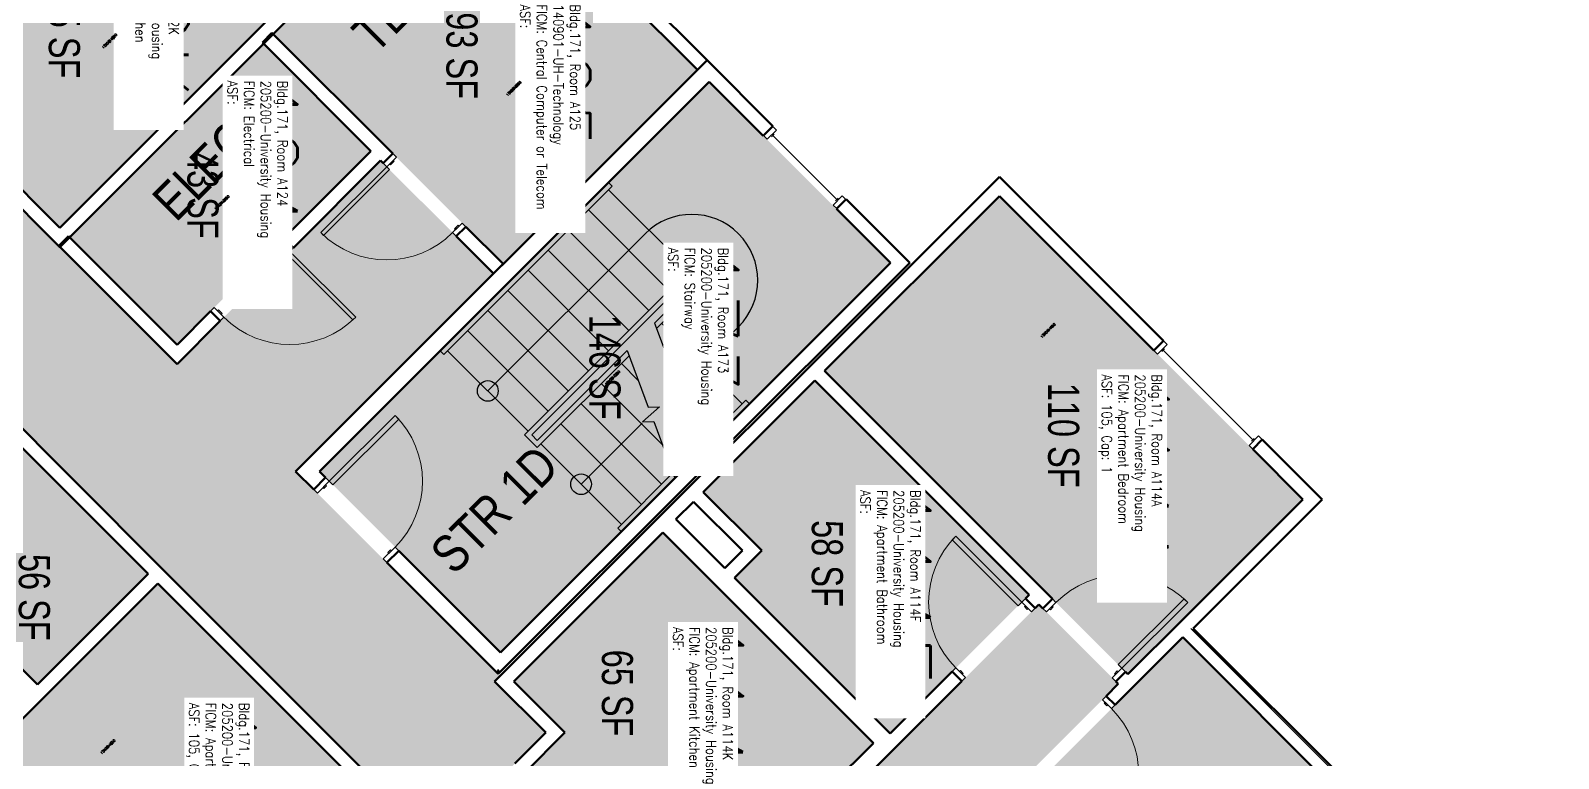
# Model space of a CAD drawing. Header units: inches. Extents: x 88 to 3257, y -489 to 2081.
# Drawn here: x 2665 to 3256, y 1343 to 1625 of the extents above; entities that cross this region are included whole.
import ezdxf
from ezdxf.enums import TextEntityAlignment as Align

# ---------------------------------------------------------------- set-up
doc = ezdxf.new("R2010")
doc.units = ezdxf.units.IN
doc.header["$LTSCALE"] = 48
doc.header["$MEASUREMENT"] = 0
for name, color, linetype in [('A-AREA-IDEN', 1, 'Continuous'), ('A-DOOR', 2, 'Continuous'), ('A-FLOR', 3, 'Continuous'), ('A-GLAZ', 1, 'Continuous'), ('A-IDEN-ICON', 4, 'Continuous'), ('A-IDEN-RNUM', 7, 'Continuous'), ('A-IDEN-SNUM', 4, 'Continuous'), ('A-IDEN-VNUM', 4, 'Continuous'), ('A-WALL', 5, 'Continuous'), ('AREA-TEXT', 3, 'Continuous'), ('Rooms-Category-Color', 7, 'Continuous'), ('Rooms-College-Color', 7, 'Continuous'), ('Rooms-Department-Color', 7, 'Continuous'), ('Rooms-Division-Color', 7, 'Continuous'), ('Rooms-Information', 7, 'Continuous')]:
    doc.layers.add(name, color=color, linetype=linetype)
doc.styles.add('AREA', font='arial.ttf', dxfattribs={"width": 0.75, "height": 12})
doc.styles.add('DIMS', font='ARIALN.TTF')
doc.styles.add('ROOMSNUMBER', font='txt.shx', dxfattribs={"height": 0.03})
doc.styles.add('ROOMVNUMBER', font='simplex.shx', dxfattribs={"width": 0.85})
doc.styles.get("Standard").update_dxf_attribs({"font": 'ARIALN.TTF'})
doc.dimstyles.new('NBA 2004', dxfattribs={"dimscale": 128, "dimtxt": 0.125, "dimasz": 0.09375, "dimexe": 0.125, "dimexo": 0.125, "dimgap": 0.0625, "dimtad": 1, "dimdec": 3, "dimzin": 3, "dimdsep": 46, "dimlunit": 4, "dimtxsty": 'DIMS', "dimblk": 'ARCHTICK', "dimcen": 0.09375, "dimdle": 0.125, "dimclrd": 256, "dimclre": 256, "dimclrt": 2, "dimadec": 0, "dimazin": 0, "dimtfac": 0.75, "dimtdec": 3, "dimtmove": 2, "dimatfit": 2, "dimfxl": 0.125, "dimfrac": 2, "dimtolj": 1, "dimtzin": 0, "dimlwd": -1, "dimlwe": -1, "dimarcsym": 0})

# ---------------------------------------------------------------- blocks, each defined once
blk = doc.blocks.new('_ArchTick')
at = {"color": 0, "linetype": 'ByBlock', "const_width": 0.15}
blk.add_lwpolyline([(-0.5, -0.5), (0.5, 0.5)], dxfattribs=at)
blk = doc.blocks.new('CPELECT')
blk.add_lwpolyline([(0.0623, 0.0629, 0, 0.03, 0), (0.0105, -0.0168, 0.03, 0.03, 0), (-0.0105, 0.0068, 0.03, 0, 0), (-0.0623, -0.0729, 0.03, 0, 0)], format="xyseb")

msp = doc.modelspace()

# ---------------------------------------------------------------- hatches: boundary and pattern name
at = {"layer": 'Rooms-Category-Color', "true_color": 0xadadad}
for points in [[(2825.64, 1314.18), (2822.11, 1310.65), (2545.79, 1586.97), (2528.11, 1569.3), (2469.9, 1627.51), (2487.57, 1645.19), (2362.75, 1770.01), (2309.57, 1770.01), (2293.9, 1754.29), (2241.16, 1807.03), (2325.87, 1891.74), (2551.65, 1665.96), (2569.33, 1683.63), (2627.54, 1625.42), (2613.58, 1611.46), (2609.87, 1607.74), (2722.04, 1495.57), (2800.71, 1574.23), (2844.38, 1530.56), (2767.88, 1454.06), (2846.2, 1375.75), (2846.9, 1375.04), (2844.74, 1372.87), (2864.54, 1353.07), (2825.73, 1314.27)], [(2796.99, 1577.94), (2722.04, 1502.99), (2680.5, 1544.53), (2755.45, 1619.49)], [(2847.08, 1384.05), (2997.74, 1534.71), (2927.73, 1604.72), (2777.08, 1454.06)]]:
    msp.add_hatch(color=253, dxfattribs=at).paths.add_polyline_path(points)
at = {"layer": 'Rooms-Category-Color', "true_color": 0x728ef3}
for points in [[(2617.29, 1607.74), (2709.3, 1699.76), (2758.9, 1650.16), (2748.56, 1639.82), (2758.46, 1629.92), (2676.79, 1548.25)], [(2972.19, 1492.9), (3089.49, 1375.61), (3157.1, 1443.23), (3039.81, 1560.52)], [(2630.91, 1494.42), (2710.92, 1414.42), (2668.14, 1371.64), (2644.1, 1395.68), (2632.61, 1384.19), (2576.64, 1440.15)], [(2968.48, 1489.19), (2925.36, 1446.07), (2947.99, 1423.44), (2937.46, 1412.91), (2997.65, 1352.72), (3051.3, 1406.37)], [(2991.04, 1348.94), (2933.5, 1291.4), (2852.09, 1372.8), (2909.63, 1430.34)], [(2714.63, 1410.7), (2798.6, 1326.73), (2709.68, 1237.82), (2625.71, 1321.78)], [(3049.55, 1102.51), (3135.27, 1188.23), (3018.69, 1304.81), (3085.79, 1371.91), (3055.03, 1402.67), (2979.8, 1327.44), (2974.67, 1332.57), (2933.5, 1291.4), (2871.89, 1353), (2827.23, 1308.35), (2893.52, 1242.05), (2835.12, 1182.76), (2865.88, 1152), (2932.96, 1219.09)], [(3110.7, 1389.93), (3249.29, 1251.34), (3164.44, 1166.49), (3025.85, 1305.08)]]:
    msp.add_hatch(color=171, dxfattribs=at).paths.add_polyline_path(points)
at = {"layer": 'Rooms-Category-Color', "true_color": 0xe3c5e1}
msp.add_hatch(color=254, dxfattribs=at).paths.add_polyline_path([(2923.14, 1609.31), (2848.09, 1534.27), (2759.16, 1623.2), (2834.21, 1698.24)])
at = {"layer": 'Rooms-College-Color', "true_color": 0xadadad}
for points in [[(2825.64, 1314.18), (2822.11, 1310.65), (2545.79, 1586.97), (2528.11, 1569.3), (2469.9, 1627.51), (2487.57, 1645.19), (2362.75, 1770.01), (2309.57, 1770.01), (2293.9, 1754.29), (2241.16, 1807.03), (2325.87, 1891.74), (2551.65, 1665.96), (2569.33, 1683.63), (2627.54, 1625.42), (2613.58, 1611.46), (2609.87, 1607.74), (2722.04, 1495.57), (2800.71, 1574.23), (2844.38, 1530.56), (2767.88, 1454.06), (2846.2, 1375.75), (2846.9, 1375.04), (2844.74, 1372.87), (2864.54, 1353.07), (2825.73, 1314.27)], [(2617.29, 1607.74), (2709.3, 1699.76), (2758.9, 1650.16), (2748.56, 1639.82), (2758.46, 1629.92), (2676.79, 1548.25)], [(2923.14, 1609.31), (2848.09, 1534.27), (2759.16, 1623.2), (2834.21, 1698.24)], [(2796.99, 1577.94), (2722.04, 1502.99), (2680.5, 1544.53), (2755.45, 1619.49)], [(2847.08, 1384.05), (2997.74, 1534.71), (2927.73, 1604.72), (2777.08, 1454.06)], [(2972.19, 1492.9), (3089.49, 1375.61), (3157.1, 1443.23), (3039.81, 1560.52)], [(2630.91, 1494.42), (2710.92, 1414.42), (2668.14, 1371.64), (2644.1, 1395.68), (2632.61, 1384.19), (2576.64, 1440.15)], [(2968.48, 1489.19), (2925.36, 1446.07), (2947.99, 1423.44), (2937.46, 1412.91), (2997.65, 1352.72), (3051.3, 1406.37)], [(2991.04, 1348.94), (2933.5, 1291.4), (2852.09, 1372.8), (2909.63, 1430.34)], [(2714.63, 1410.7), (2798.6, 1326.73), (2709.68, 1237.82), (2625.71, 1321.78)], [(3049.55, 1102.51), (3135.27, 1188.23), (3018.69, 1304.81), (3085.79, 1371.91), (3055.03, 1402.67), (2979.8, 1327.44), (2974.67, 1332.57), (2933.5, 1291.4), (2871.89, 1353), (2827.23, 1308.35), (2893.52, 1242.05), (2835.12, 1182.76), (2865.88, 1152), (2932.96, 1219.09)], [(3110.7, 1389.93), (3249.29, 1251.34), (3164.44, 1166.49), (3025.85, 1305.08)]]:
    msp.add_hatch(color=253, dxfattribs=at).paths.add_polyline_path(points)
at = {"layer": 'Rooms-Department-Color', "true_color": 0xacacac}
for points in [[(2825.64, 1314.18), (2822.11, 1310.65), (2545.79, 1586.97), (2528.11, 1569.3), (2469.9, 1627.51), (2487.57, 1645.19), (2362.75, 1770.01), (2309.57, 1770.01), (2293.9, 1754.29), (2241.16, 1807.03), (2325.87, 1891.74), (2551.65, 1665.96), (2569.33, 1683.63), (2627.54, 1625.42), (2613.58, 1611.46), (2609.87, 1607.74), (2722.04, 1495.57), (2800.71, 1574.23), (2844.38, 1530.56), (2767.88, 1454.06), (2846.2, 1375.75), (2846.9, 1375.04), (2844.74, 1372.87), (2864.54, 1353.07), (2825.73, 1314.27)], [(2796.99, 1577.94), (2722.04, 1502.99), (2680.5, 1544.53), (2755.45, 1619.49)], [(2847.08, 1384.05), (2997.74, 1534.71), (2927.73, 1604.72), (2777.08, 1454.06)]]:
    msp.add_hatch(color=253, dxfattribs=at).paths.add_polyline_path(points)
at = {"layer": 'Rooms-Department-Color', "true_color": 0x604aed}
for points in [[(2617.29, 1607.74), (2709.3, 1699.76), (2758.9, 1650.16), (2748.56, 1639.82), (2758.46, 1629.92), (2676.79, 1548.25)], [(2923.14, 1609.31), (2848.09, 1534.27), (2759.16, 1623.2), (2834.21, 1698.24)], [(2972.19, 1492.9), (3089.49, 1375.61), (3157.1, 1443.23), (3039.81, 1560.52)], [(2630.91, 1494.42), (2710.92, 1414.42), (2668.14, 1371.64), (2644.1, 1395.68), (2632.61, 1384.19), (2576.64, 1440.15)], [(2968.48, 1489.19), (2925.36, 1446.07), (2947.99, 1423.44), (2937.46, 1412.91), (2997.65, 1352.72), (3051.3, 1406.37)], [(2991.04, 1348.94), (2933.5, 1291.4), (2852.09, 1372.8), (2909.63, 1430.34)], [(2714.63, 1410.7), (2798.6, 1326.73), (2709.68, 1237.82), (2625.71, 1321.78)], [(3049.55, 1102.51), (3135.27, 1188.23), (3018.69, 1304.81), (3085.79, 1371.91), (3055.03, 1402.67), (2979.8, 1327.44), (2974.67, 1332.57), (2933.5, 1291.4), (2871.89, 1353), (2827.23, 1308.35), (2893.52, 1242.05), (2835.12, 1182.76), (2865.88, 1152), (2932.96, 1219.09)], [(3110.7, 1389.93), (3249.29, 1251.34), (3164.44, 1166.49), (3025.85, 1305.08)]]:
    msp.add_hatch(color=173, dxfattribs=at).paths.add_polyline_path(points)
at = {"layer": 'Rooms-Division-Color', "true_color": 0xadadad}
for points in [[(2825.64, 1314.18), (2822.11, 1310.65), (2545.79, 1586.97), (2528.11, 1569.3), (2469.9, 1627.51), (2487.57, 1645.19), (2362.75, 1770.01), (2309.57, 1770.01), (2293.9, 1754.29), (2241.16, 1807.03), (2325.87, 1891.74), (2551.65, 1665.96), (2569.33, 1683.63), (2627.54, 1625.42), (2613.58, 1611.46), (2609.87, 1607.74), (2722.04, 1495.57), (2800.71, 1574.23), (2844.38, 1530.56), (2767.88, 1454.06), (2846.2, 1375.75), (2846.9, 1375.04), (2844.74, 1372.87), (2864.54, 1353.07), (2825.73, 1314.27)], [(2796.99, 1577.94), (2722.04, 1502.99), (2680.5, 1544.53), (2755.45, 1619.49)], [(2847.08, 1384.05), (2997.74, 1534.71), (2927.73, 1604.72), (2777.08, 1454.06)]]:
    msp.add_hatch(color=253, dxfattribs=at).paths.add_polyline_path(points)
at = {"layer": 'Rooms-Division-Color', "true_color": 0x604aed}
for points in [[(2617.29, 1607.74), (2709.3, 1699.76), (2758.9, 1650.16), (2748.56, 1639.82), (2758.46, 1629.92), (2676.79, 1548.25)], [(2923.14, 1609.31), (2848.09, 1534.27), (2759.16, 1623.2), (2834.21, 1698.24)], [(2972.19, 1492.9), (3089.49, 1375.61), (3157.1, 1443.23), (3039.81, 1560.52)], [(2630.91, 1494.42), (2710.92, 1414.42), (2668.14, 1371.64), (2644.1, 1395.68), (2632.61, 1384.19), (2576.64, 1440.15)], [(2968.48, 1489.19), (2925.36, 1446.07), (2947.99, 1423.44), (2937.46, 1412.91), (2997.65, 1352.72), (3051.3, 1406.37)], [(2991.04, 1348.94), (2933.5, 1291.4), (2852.09, 1372.8), (2909.63, 1430.34)], [(2714.63, 1410.7), (2798.6, 1326.73), (2709.68, 1237.82), (2625.71, 1321.78)], [(3049.55, 1102.51), (3135.27, 1188.23), (3018.69, 1304.81), (3085.79, 1371.91), (3055.03, 1402.67), (2979.8, 1327.44), (2974.67, 1332.57), (2933.5, 1291.4), (2871.89, 1353), (2827.23, 1308.35), (2893.52, 1242.05), (2835.12, 1182.76), (2865.88, 1152), (2932.96, 1219.09)], [(3110.7, 1389.93), (3249.29, 1251.34), (3164.44, 1166.49), (3025.85, 1305.08)]]:
    msp.add_hatch(color=173, dxfattribs=at).paths.add_polyline_path(points)

# ---------------------------------------------------------------- linework, layer by layer
at = {"layer": 'A-DOOR', "linetype": 'Continuous', "lineweight": 18}
for p, q in [((2805.39, 1576.97), (2801.68, 1573.26)), ((2805.39, 1576.97), (2801.68, 1573.26)), ((2806.81, 1575.56), (2805.39, 1576.97)), ((2806.81, 1575.56), (2805.39, 1576.97)), ((2777.64, 1546.39), (2803.09, 1571.84)), ((2777.64, 1546.39), (2803.09, 1571.84)), ((2804.15, 1570.78), (2778.7, 1545.33)), ((2804.15, 1570.78), (2778.7, 1545.33)), ((2801.68, 1573.26), (2803.09, 1571.84)), ((2801.68, 1573.26), (2803.09, 1571.84)), ((2803.09, 1571.84), (2806.81, 1575.56)), ((2803.09, 1571.84), (2806.81, 1575.56)), ((2803.09, 1571.84), (2804.15, 1570.78)), ((2803.09, 1571.84), (2804.15, 1570.78)), ((2804.15, 1572.9), (2805.57, 1574.32)), ((2804.15, 1572.9), (2805.57, 1574.32)), ((2804.51, 1572.55), (2804.15, 1572.9)), ((2804.51, 1572.55), (2804.15, 1572.9)), ((2805.92, 1573.97), (2804.51, 1572.55)), ((2805.92, 1573.97), (2804.51, 1572.55)), ((2805.57, 1574.32), (2805.92, 1573.97)), ((2805.57, 1574.32), (2805.92, 1573.97)), ((2828.55, 1546.39), (2832.26, 1550.1)), ((2828.55, 1546.39), (2832.26, 1550.1)), ((2830.67, 1549.22), (2829.26, 1547.8)), ((2830.67, 1549.22), (2829.26, 1547.8)), ((2829.26, 1547.8), (2829.61, 1547.45)), ((2829.26, 1547.8), (2829.61, 1547.45)), ((2829.61, 1547.45), (2831.02, 1548.86)), ((2829.61, 1547.45), (2831.02, 1548.86)), ((2833.68, 1548.69), (2829.96, 1544.97)), ((2833.68, 1548.69), (2829.96, 1544.97)), ((2831.02, 1548.86), (2830.67, 1549.22)), ((2831.02, 1548.86), (2830.67, 1549.22)), ((2832.26, 1550.1), (2833.68, 1548.69)), ((2832.26, 1550.1), (2833.68, 1548.69)), ((2761.91, 1542.85), (2763.32, 1544.27)), ((2761.91, 1542.85), (2763.32, 1544.27)), ((2765.62, 1539.14), (2761.91, 1542.85)), ((2765.62, 1539.14), (2761.91, 1542.85)), ((2763.14, 1541.62), (2762.79, 1541.26)), ((2763.14, 1541.62), (2762.79, 1541.26)), ((2762.79, 1541.26), (2764.21, 1539.85)), ((2762.79, 1541.26), (2764.21, 1539.85)), ((2764.56, 1540.2), (2763.14, 1541.62)), ((2764.56, 1540.2), (2763.14, 1541.62)), ((2763.32, 1544.27), (2767.03, 1540.56)), ((2763.32, 1544.27), (2767.03, 1540.56)), ((2778.7, 1545.33), (2777.64, 1546.39)), ((2778.7, 1545.33), (2777.64, 1546.39)), ((2829.96, 1544.97), (2828.55, 1546.39)), ((2829.96, 1544.97), (2828.55, 1546.39)), ((2764.21, 1539.85), (2764.56, 1540.2)), ((2764.21, 1539.85), (2764.56, 1540.2)), ((2765.62, 1539.14), (2764.56, 1538.08)), ((2765.62, 1539.14), (2764.56, 1538.08)), ((2764.56, 1538.08), (2790.01, 1512.63)), ((2764.56, 1538.08), (2790.01, 1512.63)), ((2767.03, 1540.56), (2765.62, 1539.14)), ((2767.03, 1540.56), (2765.62, 1539.14)), ((2791.08, 1513.69), (2765.62, 1539.14)), ((2791.08, 1513.69), (2765.62, 1539.14)), ((2736.45, 1517.4), (2735.04, 1515.98)), ((2736.45, 1517.4), (2735.04, 1515.98)), ((2740.16, 1513.69), (2736.45, 1517.4)), ((2740.16, 1513.69), (2736.45, 1517.4)), ((2735.04, 1515.98), (2738.75, 1512.27)), ((2735.04, 1515.98), (2738.75, 1512.27)), ((2737.69, 1516.16), (2738.04, 1516.52)), ((2737.69, 1516.16), (2738.04, 1516.52)), ((2739.1, 1514.75), (2737.69, 1516.16)), ((2739.1, 1514.75), (2737.69, 1516.16)), ((2738.04, 1516.52), (2739.46, 1515.1)), ((2738.04, 1516.52), (2739.46, 1515.1)), ((2738.75, 1512.27), (2740.16, 1513.69)), ((2738.75, 1512.27), (2740.16, 1513.69)), ((2739.46, 1515.1), (2739.1, 1514.75)), ((2739.46, 1515.1), (2739.1, 1514.75)), ((2790.01, 1512.63), (2791.08, 1513.69)), ((2790.01, 1512.63), (2791.08, 1513.69))]:
    msp.add_line(p, q, dxfattribs=at)
for points in [[(2780.88, 1450.26), (2782.29, 1448.84), (2807.75, 1474.3), (2806.33, 1475.71)], [(2780.88, 1450.26), (2782.29, 1448.84), (2807.75, 1474.3), (2806.33, 1475.71)], [(2776.28, 1445.66), (2774.87, 1447.08), (2779.46, 1451.67), (2780.88, 1450.26)], [(2776.28, 1445.66), (2774.87, 1447.08), (2779.46, 1451.67), (2780.88, 1450.26)], [(2778.4, 1447.78), (2778.76, 1447.43), (2779.82, 1448.49), (2779.46, 1448.84)], [(2778.4, 1447.78), (2778.76, 1447.43), (2779.82, 1448.49), (2779.46, 1448.84)], [(3048.47, 1403.54), (3047.06, 1402.13), (3021.6, 1427.59), (3023.02, 1429)], [(3048.47, 1403.54), (3047.06, 1402.13), (3021.6, 1427.59), (3023.02, 1429)], [(2801.74, 1420.21), (2803.15, 1418.79), (2807.75, 1423.39), (2806.33, 1424.8)], [(2801.74, 1420.21), (2803.15, 1418.79), (2807.75, 1423.39), (2806.33, 1424.8)], [(2803.86, 1422.33), (2803.5, 1422.68), (2804.57, 1423.74), (2804.92, 1423.39)], [(2803.86, 1422.33), (2803.5, 1422.68), (2804.57, 1423.74), (2804.92, 1423.39)], [(3052.19, 1399.83), (3053.6, 1401.25), (3049.89, 1404.96), (3048.47, 1403.54)], [(3052.19, 1399.83), (3053.6, 1401.25), (3049.89, 1404.96), (3048.47, 1403.54)], [(3050.95, 1401.07), (3050.59, 1400.72), (3049.53, 1401.78), (3049.89, 1402.13)], [(3050.95, 1401.07), (3050.59, 1400.72), (3049.53, 1401.78), (3049.89, 1402.13)], [(3057.97, 1399.71), (3056.55, 1401.12), (3060.27, 1404.83), (3061.68, 1403.42)], [(3057.97, 1399.71), (3056.55, 1401.12), (3060.27, 1404.83), (3061.68, 1403.42)], [(3059.2, 1400.94), (3059.56, 1400.59), (3060.62, 1401.65), (3060.27, 1402.01)], [(3059.2, 1400.94), (3059.56, 1400.59), (3060.62, 1401.65), (3060.27, 1402.01)], [(3087.14, 1377.96), (3085.72, 1379.38), (3111.18, 1404.83), (3112.59, 1403.42)], [(3087.14, 1377.96), (3085.72, 1379.38), (3111.18, 1404.83), (3112.59, 1403.42)], [(3026.73, 1374.38), (3025.32, 1372.96), (3021.6, 1376.67), (3023.02, 1378.09)], [(3026.73, 1374.38), (3025.32, 1372.96), (3021.6, 1376.67), (3023.02, 1378.09)], [(3025.49, 1375.61), (3025.85, 1375.97), (3024.78, 1377.03), (3024.43, 1376.67)], [(3025.49, 1375.61), (3025.85, 1375.97), (3024.78, 1377.03), (3024.43, 1376.67)], [(3083.42, 1374.25), (3084.84, 1372.84), (3088.55, 1376.55), (3087.14, 1377.96)], [(3083.42, 1374.25), (3084.84, 1372.84), (3088.55, 1376.55), (3087.14, 1377.96)], [(3084.66, 1375.49), (3084.31, 1375.84), (3085.37, 1376.9), (3085.72, 1376.55)], [(3084.66, 1375.49), (3084.31, 1375.84), (3085.37, 1376.9), (3085.72, 1376.55)], [(3079.67, 1365.8), (3081.09, 1367.21), (3084.53, 1363.77), (3083.12, 1362.35)], [(3079.67, 1365.8), (3081.09, 1367.21), (3084.53, 1363.77), (3083.12, 1362.35)], [(3080.64, 1364.83), (3080.29, 1364.47), (3081.35, 1363.41), (3081.7, 1363.77)], [(3080.64, 1364.83), (3080.29, 1364.47), (3081.35, 1363.41), (3081.7, 1363.77)]]:
    msp.add_lwpolyline(points, close=True, dxfattribs=at)
at = {"layer": 'A-DOOR', "linetype": 'Continuous', "lineweight": 18, "extrusion": (0, 0, -1)}
for centre, start, end in [((-2803.09, 1571.84), 225, 315), ((-2803.09, 1571.84), 225, 315), ((-3048.47, 1403.54), 315, 45), ((-3048.47, 1403.54), 315, 45), ((-3087.14, 1377.96), 45, 135), ((-3087.14, 1377.96), 45, 135), ((-3057.66, 1336.9), 135, 225), ((-3057.66, 1336.9), 135, 225)]:
    msp.add_arc(centre, 36, start, end, dxfattribs=at)
at = {"layer": 'A-DOOR', "linetype": 'Continuous', "lineweight": 18}
for centre, start, end in [((2765.62, 1539.14), 225, 315), ((2765.62, 1539.14), 225, 315), ((2780.88, 1450.26), 315, 45), ((2780.88, 1450.26), 315, 45)]:
    msp.add_arc(centre, 36, start, end, dxfattribs=at)
at = {"layer": 'A-FLOR'}
for p, q in [((2890.21, 1564.37, 0), (2888.8, 1565.78, 0)), ((2890.21, 1564.37, 0), (2888.8, 1565.78, 0)), ((2825.16, 1499.31, 0), (2890.21, 1564.37, 0)), ((2825.16, 1499.31, 0), (2890.21, 1564.37, 0)), ((2919.91, 1531.84, 0), (2888.8, 1562.95, 0)), ((2919.91, 1531.84, 0), (2888.8, 1562.95, 0)), ((2912.13, 1524.06, 0), (2881.02, 1555.17, 0)), ((2912.13, 1524.06, 0), (2881.02, 1555.17, 0)), ((2904.36, 1516.28, 0), (2873.24, 1547.4, 0)), ((2904.36, 1516.28, 0), (2873.24, 1547.4, 0)), ((2842.13, 1485.17, 0), (2902.94, 1545.98, 0)), ((2842.13, 1485.17, 0), (2902.94, 1545.98, 0)), ((2896.58, 1508.51, 0), (2865.47, 1539.62, 0)), ((2896.58, 1508.51, 0), (2865.47, 1539.62, 0)), ((2856.27, 1468.2, 0), (2921.33, 1533.25, 0)), ((2856.27, 1468.2, 0), (2921.33, 1533.25, 0)), ((2888.8, 1500.73, 0), (2857.69, 1531.84, 0)), ((2888.8, 1500.73, 0), (2857.69, 1531.84, 0)), ((2859.1, 1468.2, 0), (2921.33, 1530.43, 0)), ((2859.1, 1468.2, 0), (2921.33, 1530.43, 0)), ((2921.33, 1533.25, 0), (2926.28, 1528.3, 0)), ((2921.33, 1533.25, 0), (2926.28, 1528.3, 0)), ((2921.33, 1530.43, 0), (2923.45, 1528.3, 0)), ((2921.33, 1530.43, 0), (2923.45, 1528.3, 0)), ((2881.02, 1492.95, 0), (2849.91, 1524.06, 0)), ((2881.02, 1492.95, 0), (2849.91, 1524.06, 0)), ((2906.57, 1511.43, 0), (2923.45, 1528.3, 0)), ((2906.57, 1511.43, 0), (2923.45, 1528.3, 0)), ((2907.34, 1509.37, 0), (2926.28, 1528.3, 0)), ((2907.34, 1509.37, 0), (2926.28, 1528.3, 0)), ((2873.24, 1485.17, 0), (2842.13, 1516.28, 0)), ((2873.24, 1485.17, 0), (2842.13, 1516.28, 0)), ((2865.47, 1477.39, 0), (2834.35, 1508.51, 0)), ((2865.47, 1477.39, 0), (2834.35, 1508.51, 0)), ((2909.31, 1511.33, 0), (2940.42, 1480.22, 0)), ((2909.31, 1511.33, 0), (2940.42, 1480.22, 0)), ((2909.31, 1511.33, 0), (2940.42, 1480.22, 0)), ((2909.31, 1511.33, 0), (2940.42, 1480.22, 0)), ((2825.16, 1499.31, 0), (2823.75, 1500.73, 0)), ((2825.16, 1499.31, 0), (2823.75, 1500.73, 0)), ((2857.69, 1469.61, 0), (2826.57, 1500.73, 0)), ((2857.69, 1469.61, 0), (2826.57, 1500.73, 0)), ((2895.96, 1500.82, 0), (2861.22, 1466.08, 0)), ((2895.96, 1500.82, 0), (2861.22, 1466.08, 0)), ((2896.73, 1498.76, 0), (2861.22, 1463.25, 0)), ((2896.73, 1498.76, 0), (2861.22, 1463.25, 0)), ((2893.75, 1495.78, 0), (2900.29, 1489.24, 0)), ((2893.75, 1495.78, 0), (2900.29, 1489.24, 0)), ((2885.97, 1488, 0), (2909.6, 1464.37, 0)), ((2885.97, 1488, 0), (2909.6, 1464.37, 0)), ((2914.29, 1490.79, 0), (2915.54, 1489.54, 0)), ((2914.29, 1490.79, 0), (2915.54, 1489.54, 0)), ((2917.18, 1487.91, 0), (2932.64, 1472.44, 0)), ((2917.18, 1487.91, 0), (2932.64, 1472.44, 0)), ((2878.19, 1480.22, 0), (2909.31, 1449.11, 0)), ((2878.19, 1480.22, 0), (2909.31, 1449.11, 0)), ((2924.28, 1464.08, 0), (2941.83, 1481.64, 0)), ((2924.28, 1464.08, 0), (2941.83, 1481.64, 0)), ((2943.25, 1480.22, 0), (2941.83, 1481.64, 0)), ((2943.25, 1480.22, 0), (2941.83, 1481.64, 0)), ((2870.41, 1472.44, 0), (2901.53, 1441.33, 0)), ((2870.41, 1472.44, 0), (2901.53, 1441.33, 0)), ((2856.27, 1468.2, 0), (2861.22, 1463.25, 0)), ((2856.27, 1468.2, 0), (2861.22, 1463.25, 0)), ((2859.1, 1468.2, 0), (2861.22, 1466.08, 0)), ((2859.1, 1468.2, 0), (2861.22, 1466.08, 0)), ((2862.64, 1464.67, 0), (2893.75, 1433.55, 0)), ((2862.64, 1464.67, 0), (2893.75, 1433.55, 0)), ((2923.58, 1465.94, 0), (2924.86, 1464.67, 0)), ((2923.58, 1465.94, 0), (2924.86, 1464.67, 0)), ((2892.34, 1432.14, 0), (2913.67, 1453.48, 0)), ((2892.34, 1432.14, 0), (2913.67, 1453.48, 0)), ((2892.34, 1432.14, 0), (2893.75, 1430.72, 0)), ((2892.34, 1432.14, 0), (2893.75, 1430.72, 0))]:
    msp.add_line(p, q, dxfattribs=at)
at = {"layer": 'A-FLOR', "linetype": 'Continuous', "elevation": 0}
for points in [[(2906.57, 1511.43), (2914.74, 1489.53), (2919.13, 1489.58), (2912.47, 1483.87), (2916.86, 1483.92), (2925.05, 1462.02)], [(2906.57, 1511.43), (2914.74, 1489.53), (2919.13, 1489.58), (2912.47, 1483.87), (2916.86, 1483.92), (2925.05, 1462.02)], [(2895.96, 1500.82), (2904.14, 1478.93), (2908.52, 1478.98), (2901.87, 1473.26), (2906.25, 1473.31), (2914.44, 1451.42)], [(2895.96, 1500.82), (2904.14, 1478.93), (2908.52, 1478.98), (2901.87, 1473.26), (2906.25, 1473.31), (2914.44, 1451.42)]]:
    msp.add_lwpolyline(points, dxfattribs=at)
at = {"layer": 'A-FLOR'}
for centre in [(2842.13, 1485.17, 0), (2842.13, 1485.17, 0), (2878.19, 1449.11, 0), (2878.19, 1449.11, 0)]:
    msp.add_circle(centre, 4, dxfattribs=at)
msp.add_arc((2920.97, 1527.95, 0), 25.5, 315, 135, dxfattribs=at)
msp.add_arc((2920.97, 1527.95, 0), 25.5, 315, 135, dxfattribs=at)
at = {"layer": 'A-GLAZ', "linetype": 'Continuous', "lineweight": 25}
for p, q in [((2951.69, 1583.41), (2952.75, 1584.48)), ((2951.69, 1583.41), (2952.75, 1584.48)), ((2976.97, 1559.2), (2952.22, 1583.94)), ((2976.97, 1559.2), (2952.22, 1583.94)), ((2976.44, 1558.67), (2977.5, 1559.73)), ((2976.44, 1558.67), (2977.5, 1559.73)), ((3103.65, 1501.45), (3102.59, 1500.39)), ((3103.65, 1501.45), (3102.59, 1500.39)), ((3103.12, 1500.92), (3137.77, 1466.28)), ((3103.12, 1500.92), (3137.77, 1466.28)), ((3138.3, 1466.81), (3137.24, 1465.74)), ((3138.3, 1466.81), (3137.24, 1465.74))]:
    msp.add_line(p, q, dxfattribs=at)
for points in [[(2953.63, 1586.07), (2952.22, 1587.48), (2948.68, 1583.94), (2950.1, 1582.53)], [(2953.63, 1586.07), (2952.22, 1587.48), (2948.68, 1583.94), (2950.1, 1582.53)], [(2979.09, 1560.61), (2980.5, 1559.2), (2976.97, 1555.66), (2975.55, 1557.07)], [(2979.09, 1560.61), (2980.5, 1559.2), (2976.97, 1555.66), (2975.55, 1557.07)], [(3100.91, 1499.42), (3099.5, 1500.84), (3103.21, 1504.55), (3104.62, 1503.13)], [(3100.91, 1499.42), (3099.5, 1500.84), (3103.21, 1504.55), (3104.62, 1503.13)], [(3136.27, 1464.07), (3137.68, 1462.65), (3141.39, 1466.36), (3139.98, 1467.78)], [(3136.27, 1464.07), (3137.68, 1462.65), (3141.39, 1466.36), (3139.98, 1467.78)]]:
    msp.add_lwpolyline(points, close=True, dxfattribs=at)
at = {"layer": 'A-WALL', "linetype": 'Continuous', "lineweight": 50}
for p, q in [((2676.79, 1540.82), (2858.69, 1722.73)), ((2676.79, 1540.82), (2858.69, 1722.73)), ((2926.85, 1613.02), (2837.92, 1701.95)), ((2926.85, 1613.02), (2837.92, 1701.95)), ((2834.21, 1698.24), (2923.14, 1609.31)), ((2834.21, 1698.24), (2923.14, 1609.31)), ((2758.46, 1629.92), (2676.79, 1548.25)), ((2758.46, 1629.92), (2676.79, 1548.25)), ((2758.72, 1623.64), (2755.01, 1619.93)), ((2758.72, 1623.64), (2755.01, 1619.93)), ((2805.39, 1576.97), (2758.72, 1623.64)), ((2805.39, 1576.97), (2758.72, 1623.64)), ((2755.01, 1619.93), (2796.99, 1577.94)), ((2755.01, 1619.93), (2796.99, 1577.94)), ((2926.85, 1613.02), (2767.88, 1454.06)), ((2926.85, 1613.02), (2767.88, 1454.06)), ((2923.14, 1609.31), (2926.85, 1613.02)), ((2923.14, 1609.31), (2926.85, 1613.02)), ((2952.31, 1587.57), (2926.85, 1613.02)), ((2952.31, 1587.57), (2926.85, 1613.02)), ((2609.87, 1607.74), (2676.79, 1540.82)), ((2609.87, 1607.74), (2676.79, 1540.82)), ((2676.79, 1548.25), (2617.29, 1607.74)), ((2676.79, 1548.25), (2617.29, 1607.74)), ((2777.08, 1454.06), (2927.73, 1604.72)), ((2777.08, 1454.06), (2927.73, 1604.72)), ((2927.73, 1604.72), (2948.59, 1583.86)), ((2927.73, 1604.72), (2948.59, 1583.86)), ((2715.07, 1417.69), (2545.79, 1586.97)), ((2715.07, 1417.69), (2545.79, 1586.97)), ((2948.59, 1583.86), (2952.31, 1587.57)), ((2948.59, 1583.86), (2952.31, 1587.57)), ((2796.99, 1577.94), (2763.32, 1544.27)), ((2796.99, 1577.94), (2763.32, 1544.27)), ((2801.68, 1573.26), (2805.39, 1576.97)), ((2801.68, 1573.26), (2805.39, 1576.97)), ((2767.03, 1540.56), (2800.71, 1574.23)), ((2767.03, 1540.56), (2800.71, 1574.23)), ((2800.71, 1574.23), (2801.68, 1573.26)), ((2800.71, 1574.23), (2801.68, 1573.26)), ((3039.81, 1567.95), (2844.74, 1372.87)), ((3039.81, 1567.95), (2844.74, 1372.87)), ((3103.21, 1504.55), (3039.81, 1567.95)), ((3103.21, 1504.55), (3039.81, 1567.95)), ((2972.19, 1492.9), (3039.81, 1560.52)), ((2972.19, 1492.9), (3039.81, 1560.52)), ((2980.59, 1559.28), (2976.88, 1555.57)), ((2980.59, 1559.28), (2976.88, 1555.57)), ((3005.16, 1534.71), (2980.59, 1559.28)), ((3005.16, 1534.71), (2980.59, 1559.28)), ((3039.81, 1560.52), (3099.5, 1500.84)), ((3039.81, 1560.52), (3099.5, 1500.84)), ((2976.88, 1555.57), (2997.74, 1534.71)), ((2976.88, 1555.57), (2997.74, 1534.71)), ((2833.68, 1548.69), (2829.96, 1544.97)), ((2833.68, 1548.69), (2829.96, 1544.97)), ((2848.09, 1534.27), (2833.68, 1548.69)), ((2848.09, 1534.27), (2833.68, 1548.69)), ((2680.06, 1544.98), (2676.35, 1541.26)), ((2680.06, 1544.98), (2676.35, 1541.26)), ((2676.35, 1541.26), (2722.04, 1495.57)), ((2676.35, 1541.26), (2722.04, 1495.57)), ((2722.04, 1502.99), (2680.06, 1544.98)), ((2722.04, 1502.99), (2680.06, 1544.98)), ((2763.32, 1544.27), (2767.03, 1540.56)), ((2763.32, 1544.27), (2767.03, 1540.56)), ((2829.96, 1544.97), (2844.38, 1530.56)), ((2829.96, 1544.97), (2844.38, 1530.56)), ((2844.38, 1530.56), (2848.09, 1534.27)), ((2844.38, 1530.56), (2848.09, 1534.27)), ((3005.16, 1534.71), (2846.2, 1375.75)), ((3005.16, 1534.71), (2846.2, 1375.75)), ((2997.74, 1534.71), (2847.08, 1384.05)), ((2997.74, 1534.71), (2847.08, 1384.05)), ((2735.04, 1515.98), (2722.04, 1502.99)), ((2735.04, 1515.98), (2722.04, 1502.99)), ((2722.04, 1495.57), (2738.75, 1512.27)), ((2722.04, 1495.57), (2738.75, 1512.27)), ((2738.75, 1512.27), (2735.04, 1515.98)), ((2738.75, 1512.27), (2735.04, 1515.98)), ((3099.5, 1500.84), (3103.21, 1504.55)), ((3099.5, 1500.84), (3103.21, 1504.55)), ((2630.91, 1494.42), (2710.92, 1414.42)), ((2630.91, 1494.42), (2710.92, 1414.42)), ((2925.36, 1446.07), (2968.48, 1489.19)), ((2925.36, 1446.07), (2968.48, 1489.19)), ((2968.48, 1489.19), (3051.3, 1406.37)), ((2968.48, 1489.19), (3051.3, 1406.37)), ((3060.27, 1404.83), (2972.19, 1492.9)), ((3060.27, 1404.83), (2972.19, 1492.9)), ((3141.39, 1466.36), (3137.68, 1462.65)), ((3141.39, 1466.36), (3137.68, 1462.65)), ((3164.53, 1443.23), (3141.39, 1466.36)), ((3164.53, 1443.23), (3141.39, 1466.36)), ((3137.68, 1462.65), (3157.1, 1443.23)), ((3137.68, 1462.65), (3157.1, 1443.23)), ((2767.88, 1454.06), (2774.87, 1447.08)), ((2767.88, 1454.06), (2774.87, 1447.08)), ((2779.46, 1451.67), (2777.08, 1454.06)), ((2779.46, 1451.67), (2777.08, 1454.06)), ((2774.87, 1447.08), (2779.46, 1451.67)), ((2774.87, 1447.08), (2779.46, 1451.67)), ((2914.83, 1435.54), (2921.65, 1442.36)), ((2914.83, 1435.54), (2921.65, 1442.36)), ((2921.65, 1442.36), (2940.56, 1423.44)), ((2921.65, 1442.36), (2940.56, 1423.44)), ((2947.99, 1423.44), (2925.36, 1446.07)), ((2947.99, 1423.44), (2925.36, 1446.07)), ((3157.1, 1443.23), (3110.52, 1396.65)), ((3157.1, 1443.23), (3110.52, 1396.65)), ((3114.68, 1393.38), (3164.53, 1443.23)), ((3114.68, 1393.38), (3164.53, 1443.23)), ((2933.74, 1416.63), (2914.83, 1435.54)), ((2933.74, 1416.63), (2914.83, 1435.54)), ((2852.16, 1372.87), (2909.7, 1430.41)), ((2852.16, 1372.87), (2909.7, 1430.41)), ((2909.7, 1430.41), (2991.11, 1349.01)), ((2909.7, 1430.41), (2991.11, 1349.01)), ((2807.75, 1423.39), (2803.15, 1418.79)), ((2807.75, 1423.39), (2803.15, 1418.79)), ((2847.08, 1384.05), (2807.75, 1423.39)), ((2847.08, 1384.05), (2807.75, 1423.39)), ((2940.56, 1423.44), (2933.74, 1416.63)), ((2940.56, 1423.44), (2933.74, 1416.63)), ((2937.46, 1412.91), (2947.99, 1423.44)), ((2937.46, 1412.91), (2947.99, 1423.44)), ((2806.02, 1326.73), (2715.07, 1417.69)), ((2806.02, 1326.73), (2715.07, 1417.69)), ((2803.15, 1418.79), (2846.2, 1375.75)), ((2803.15, 1418.79), (2846.2, 1375.75)), ((2710.92, 1414.42), (2668.14, 1371.64)), ((2710.92, 1414.42), (2668.14, 1371.64)), ((2997.65, 1352.72), (2937.46, 1412.91)), ((2997.65, 1352.72), (2937.46, 1412.91)), ((2657.35, 1353.43), (2714.63, 1410.7)), ((2657.35, 1353.43), (2714.63, 1410.7)), ((2714.63, 1410.7), (2798.6, 1326.73)), ((2714.63, 1410.7), (2798.6, 1326.73)), ((3051.3, 1406.37), (3049.89, 1404.96)), ((3051.3, 1406.37), (3049.89, 1404.96)), ((3049.89, 1404.96), (3053.6, 1401.25)), ((3049.89, 1404.96), (3053.6, 1401.25)), ((3053.6, 1401.25), (3055.01, 1402.66)), ((3053.6, 1401.25), (3055.01, 1402.66)), ((3055.01, 1402.66), (3056.55, 1401.12)), ((3055.01, 1402.66), (3056.55, 1401.12)), ((3056.55, 1401.12), (3060.27, 1404.83)), ((3056.55, 1401.12), (3060.27, 1404.83)), ((2668.14, 1371.64), (2644.1, 1395.68)), ((2668.14, 1371.64), (2644.1, 1395.68)), ((3110.52, 1396.65), (3089.49, 1375.61)), ((3110.52, 1396.65), (3089.49, 1375.61)), ((3176.37, 1331.68), (3114.68, 1393.38)), ((3176.37, 1331.68), (3114.68, 1393.38)), ((3084.53, 1363.77), (3110.7, 1389.93)), ((3084.53, 1363.77), (3110.7, 1389.93)), ((3110.7, 1389.93), (3172.66, 1327.97)), ((3110.7, 1389.93), (3172.66, 1327.97)), ((2846.37, 1377.34), (2845.93, 1376.9)), ((2846.37, 1377.34), (2845.93, 1376.9)), ((2845.93, 1376.9), (2846.64, 1376.19)), ((2845.93, 1376.9), (2846.64, 1376.19)), ((3021.6, 1376.67), (2997.65, 1352.72)), ((3021.6, 1376.67), (2997.65, 1352.72)), ((3025.32, 1372.96), (3021.6, 1376.67)), ((3025.32, 1372.96), (3021.6, 1376.67)), ((3088.55, 1376.55), (3084.84, 1372.84)), ((3088.55, 1376.55), (3084.84, 1372.84)), ((3089.49, 1375.61), (3088.55, 1376.55)), ((3089.49, 1375.61), (3088.55, 1376.55)), ((2844.74, 1372.87), (2864.54, 1353.07)), ((2844.74, 1372.87), (2864.54, 1353.07)), ((2871.96, 1353.07), (2852.16, 1372.87)), ((2871.96, 1353.07), (2852.16, 1372.87)), ((2999.42, 1347.06), (3025.32, 1372.96)), ((2999.42, 1347.06), (3025.32, 1372.96)), ((3085.77, 1371.9), (3081.09, 1367.21)), ((3085.77, 1371.9), (3081.09, 1367.21)), ((3084.84, 1372.84), (3085.77, 1371.9)), ((3084.84, 1372.84), (3085.77, 1371.9)), ((3081.09, 1367.21), (3084.53, 1363.77)), ((3081.09, 1367.21), (3084.53, 1363.77)), ((2864.54, 1353.07), (2852.6, 1341.14)), ((2864.54, 1353.07), (2852.6, 1341.14)), ((2856.32, 1337.43), (2871.96, 1353.07)), ((2856.32, 1337.43), (2871.96, 1353.07)), ((2991.11, 1349.01), (2974.67, 1332.57)), ((2991.11, 1349.01), (2974.67, 1332.57)), ((2979.8, 1327.44), (2999.42, 1347.06)), ((2979.8, 1327.44), (2999.42, 1347.06))]:
    msp.add_line(p, q, dxfattribs=at)
at = {"layer": 'A-WALL'}
msp.add_line((3255.83, 1251.34), (3113.79, 1393.38), dxfattribs=at)
msp.add_line((3255.83, 1251.34), (3113.79, 1393.38), dxfattribs=at)

# ---------------------------------------------------------------- block references
at = {"layer": 'A-IDEN-ICON', "xscale": 360, "yscale": 360, "zscale": 360}
msp.add_blockref('CPELECT', (2717.54, 1560.3), dxfattribs=at)

# ---------------------------------------------------------------- texts
at = {"layer": 'A-AREA-IDEN', "linetype": 'ByBlock'}
for s, p in [('TELECOM', (2850.07, 1676.56)), ('ELECT.', (2757.39, 1596.04)), ('STR 1D', (2865.4, 1460.14))]:
    msp.add_text(s, height=14.4, rotation=45, dxfattribs=at).set_placement(p, align=Align.MIDDLE_RIGHT)
at = {"layer": 'A-IDEN-RNUM', "style": 'ROOMSNUMBER', "width": 0.85}
for s, p in [('0112-K0', (2696.32, 1620.09)), ('0125-00', (2852.51, 1601.74)), ('0124-00', (2739.72, 1557.61)), ('0114-A0', (3058.97, 1508.19)), ('0173-00', (2890.69, 1489.82)), ('0114-F0', (2992.84, 1412.49)), ('0114-K0', (2932.94, 1361.09)), ('0113-A0', (2695.67, 1347.24))]:
    msp.add_text(s, height=1, rotation=44.76225, dxfattribs=at).set_placement(p, align=Align.CENTER)
at = {"layer": 'A-IDEN-SNUM', "style": 'ROOMSNUMBER', "width": 0.85}
for s, p in [('1710A112K0', (2696.32, 1620.09)), ('1710A12500', (2852.51, 1601.74)), ('1710A12400', (2739.72, 1557.61)), ('1710A114A0', (3058.97, 1508.19)), ('1710A17300', (2890.69, 1489.82)), ('1710A114F0', (2992.84, 1412.49)), ('1710A114K0', (2932.94, 1361.09)), ('1710A113A0', (2695.67, 1347.24))]:
    msp.add_text(s, height=1, rotation=44.76225, dxfattribs=at).set_placement(p, align=Align.CENTER)
at = {"layer": 'A-IDEN-VNUM', "style": 'ROOMVNUMBER', "width": 0.85}
for s, p in [('112K', (2713.04, 1638.31)), ('125', (2868.18, 1607.31)), ('124', (2755.08, 1577.3)), ('173', (2925.38, 1513.3)), ('114A', (3091.67, 1454.45)), ('114F', (2999.64, 1411.35)), ('114K', (2927.2, 1357.84)), ('113A', (2738.96, 1327.44))]:
    msp.add_text(s, height=27, rotation=270, dxfattribs=at).set_placement(p, align=Align.MIDDLE_CENTER)
at = {"layer": 'AREA-TEXT', "style": 'AREA', "width": 0.75}
for s, p in [('75 SF', (2678.51, 1622.81)), ('93 SF', (2832.15, 1614.81)), ('43 SF', (2732.06, 1560.8)), ('146 SF', (2887.41, 1494.39)), ('110 SF', (3064.65, 1468.07)), ('58 SF', (2973.33, 1418.47)), ('56 SF', (2666.92, 1405.4)), ('65 SF', (2892.22, 1368.36))]:
    msp.add_text(s, height=12, rotation=270, dxfattribs=at).set_placement(p, align=Align.MIDDLE_CENTER)

# ---------------------------------------------------------------- leaders
at = {"layer": 'A-FLOR'}
for points in [[(2920.41, 1491.33, 0), (2939, 1509.92, 0)], [(2920.41, 1491.33, 0), (2939, 1509.92, 0)], [(2901.75, 1472.66, 0), (2878.19, 1449.11, 0)], [(2901.75, 1472.66, 0), (2878.19, 1449.11, 0)]]:
    msp.add_leader(points, dimstyle='NBA 2004', override={"dimscale": 96, "dimasz": 0.09375, "dimgap": 0.0625, "dimtad": 0}, dxfattribs=at)

# ---------------------------------------------------------------- next in the draw order: texts
at = {"layer": 'Rooms-Information', "char_height": 3.8571, "width": 86.4, "attachment_point": 7, "rotation": 270, "style": 'ROOMVNUMBER', "bg_fill": 3, "box_fill_scale": 1.5, "bg_fill_color": 256, "bg_fill_true_color": 13158600, "bg_fill_transparency": 0}
for s, insert in [('Bldg.171, Room A112K^M^J205200-University Housing^M^JFICM: Apartment Kitchen^M^JASF: ', (2699.54, 1674.37)), ('Bldg.171, Room A125^M^J140901-UH-Technology^M^JFICM: Central Computer or Telecom^M^JASF: ', (2854.68, 1634.63)), ('Bldg.171, Room A124^M^J205200-University Housing^M^JFICM: Electrical^M^JASF: ', (2741.58, 1605.17)), ('Bldg.171, Room A173^M^J205200-University Housing^M^JFICM: Stairway^M^JASF: ', (2911.88, 1540.62)), ('Bldg.171, Room A114A^M^J205200-University Housing^M^JFICM: Apartment Bedroom^M^JASF: 105, Cap: 1', (3078.17, 1491.61)), ('Bldg.171, Room A114F^M^J205200-University Housing^M^JFICM: Apartment Bathroom^M^JASF: ', (2986.14, 1446.87)), ('Bldg.171, Room A114K^M^J205200-University Housing^M^JFICM: Apartment Kitchen^M^JASF: ', (2913.7, 1393.91)), ('Bldg.171, Room A113A^M^J205200-University Housing^M^JFICM: Apartment Bedroom^M^JASF: 105, Cap: 1', (2725.46, 1364.6))]:
    msp.add_mtext(s, dxfattribs=dict(at, insert=insert))

doc.saveas('drawing.dxf')
